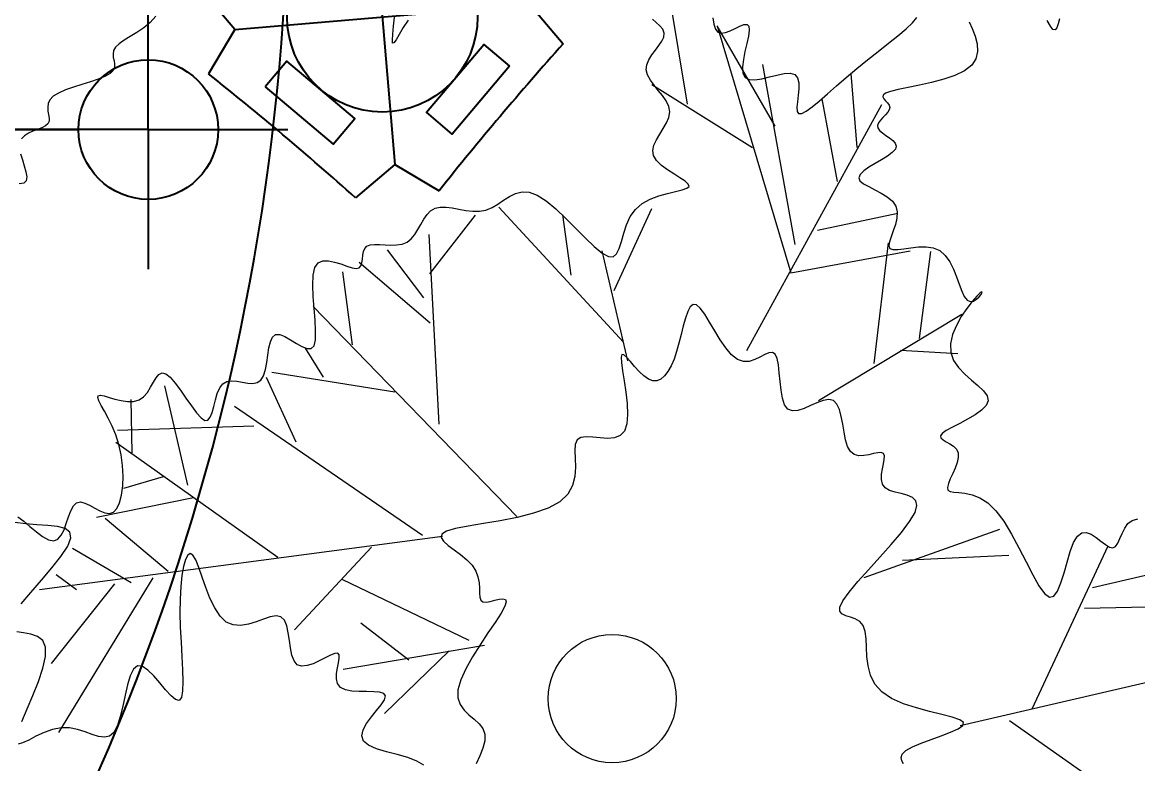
# Model space of a CAD drawing. Extents: x 2080 to 102399, y 2071 to 93424.
# Drawn here: x 88221.5 to 88413.2, y 81072.5 to 81199.9 of the extents above; entities that cross this region are included whole.
import ezdxf

# ---------------------------------------------------------------- set-up
doc = ezdxf.new("R2010")
doc.units = 0
doc.header["$LTSCALE"] = 20
doc.header["$MEASUREMENT"] = 0
doc.header["$PDMODE"] = 34
doc.header["$PDSIZE"] = 5
doc.layers.add('casuanut tree', color=100, linetype='Continuous', lineweight=5)
for name, color, linetype in [('DIMLINE', 254, 'Continuous'), ('ELEC', 11, 'Continuous'), ('road', 2, 'Continuous')]:
    doc.layers.add(name, color=color, linetype=linetype)
doc.styles.add('STYLE1', font='romans.shx')
doc.dimstyles.get("Standard").update_dxf_attribs({"dimtxt": 24, "dimasz": 12, "dimexe": 0.18, "dimexo": 0.0625, "dimgap": 0, "dimtad": 1, "dimzin": 1, "dimdsep": 46, "dimlunit": 4, "dimtxsty": 'STYLE1', "dimblk": 'BLK', "dimcen": 0, "dimse1": 1, "dimse2": 1, "dimclrt": 3, "dimazin": 0, "dimtfac": 1, "dimtix": 1, "dimtmove": 2, "dimatfit": 3, "dimldrblk": 'BLK', "dimfxl": 1, "dimtolj": 1, "dimtzin": 0, "dimarcsym": 0})

# ---------------------------------------------------------------- blocks, each defined once
blk = doc.blocks.new('tr')
at = {"layer": 'casuanut tree'}
for p, q in [((0.2261, 0.6155), (0.2339, 0.7411)), ((0.3143, 0.5704), (0.2771, 0.692)), ((0.2771, 0.692), (0.2947, 0.4095)), ((0.2849, 0.5527), (0.1928, 0.6449)), ((0.3065, 0.4389), (0.3163, 0.6391)), ((0.3967, 0.5272), (0.4084, 0.6077)), ((0.3673, 0.4958), (0.3712, 0.588)), ((0.2285, 0.3375), (0.4338, 0.5671)), ((0.0987, 0.3768), (-0.0009, 0.552)), ((-0.1186, 0.3345), (-0.0824, 0.54)), ((-0.0915, 0.4977), (-0.0281, 0.549)), ((-0.1033, 0.4448), (-0.1641, 0.5272)), ((-0.1035, 0.4735), (-0.1307, 0.5339)), ((0.0595, 0.4614), (0.0655, 0.5279)), ((-0.1915, 0.4409), (-0.1837, 0.5213)), ((0.1017, 0.4342), (0.1621, 0.5128)), ((-0.0583, 0.2167), (-0.2243, 0.4916)), ((0.0987, 0.3557), (0.0987, 0.4795)), ((-0.4024, 0.3315), (-0.4024, 0.4433)), ((-0.2307, 0.4134), (-0.2425, 0.4487)), ((0.3339, 0.4487), (0.4241, 0.4468)), ((-0.4537, 0.3798), (-0.4417, 0.4372)), ((-0.1579, 0.3798), (-0.2847, 0.4312)), ((-0.2758, 0.3506), (-0.2915, 0.4272)), ((0.3614, 0.2918), (0.4065, 0.4173)), ((-0.317, 0.3781), (-0.4641, 0.4075)), ((-0.1639, 0.2197), (-0.333, 0.404)), ((0.2947, 0.4095), (0.428, 0.4036)), ((-0.3239, 0.2318), (-0.4688, 0.3949)), ((0.4163, 0.3075), (0.4496, 0.3977)), ((-0.4266, 0.3466), (-0.4719, 0.3436)), ((-0.3994, 0.3164), (-0.5081, 0.3194)), ((0.2928, 0.2663), (0.4673, 0.3232)), ((-0.4447, 0.2439), (-0.499, 0.3164)), ((0.3928, 0.2996), (0.4535, 0.282)), ((-0.487, 0.2409), (-0.5413, 0.2922)), ((-0.5473, 0.2469), (-0.5654, 0.2681)), ((-0.1428, 0.2137), (-0.5866, 0.256)), ((-0.4628, 0.2409), (-0.6017, 0.0989)), ((-0.5051, 0.2439), (-0.5926, 0.1744)), ((-0.2213, 0.2197), (-0.3239, 0.1502)), ((-0.1398, 0.0959), (-0.2605, 0.1925)), ((-0.2092, 0.0898), (-0.2515, 0.1412)), ((-0.1247, 0.0868), (-0.2817, 0.0959)), ((-0.1639, 0.0898), (-0.2485, 0.0385)), ((0.298, 0.0656), (0.455, 0.0838)), ((0.3433, 0.0747), (0.458, 0.0536)), ((0.445, -0.1163), (0.5666, 0.0392)), ((0.5395, -0.0014), (0.6476, -0.0014)), ((0.526, -0.0217), (0.6544, -0.0487)), ((0.3639, -0.1163), (0.7017, -0.1163)), ((0.4179, -0.1231), (0.5328, -0.2516))]:
    blk.add_line(p, q, dxfattribs=at)
for points in [[(-0.4991, 0.7272), (-0.4988, 0.7202), (-0.4982, 0.7132), (-0.4979, 0.7066), (-0.4983, 0.7011), (-0.4999, 0.697), (-0.5031, 0.695), (-0.5083, 0.6953)], [(-0.5917, 0.3396), (-0.5867, 0.3334), (-0.5814, 0.3262), (-0.5758, 0.3189), (-0.5702, 0.3124), (-0.5646, 0.3075), (-0.5594, 0.3051), (-0.5545, 0.3058), (-0.55, 0.3091), (-0.5457, 0.3143), (-0.5417, 0.3205), (-0.5377, 0.3269), (-0.5337, 0.3328), (-0.5297, 0.3375), (-0.5256, 0.34), (-0.5213, 0.34), (-0.5168, 0.3378), (-0.5122, 0.3343), (-0.5075, 0.33), (-0.5027, 0.3258), (-0.4979, 0.3224), (-0.4932, 0.3205), (-0.4885, 0.3209), (-0.4839, 0.324), (-0.4796, 0.3296), (-0.4756, 0.3373), (-0.4721, 0.3467), (-0.4693, 0.3572), (-0.4672, 0.3686), (-0.4661, 0.3803), (-0.4659, 0.3919), (-0.4669, 0.403), (-0.4686, 0.4134), (-0.4708, 0.4228), (-0.4731, 0.4312), (-0.4751, 0.4382), (-0.4765, 0.4437), (-0.477, 0.4475), (-0.4761, 0.4493), (-0.4736, 0.4492), (-0.4697, 0.4475), (-0.4647, 0.4448), (-0.4589, 0.4416), (-0.4526, 0.4384), (-0.446, 0.4359), (-0.4395, 0.4344), (-0.4333, 0.4347), (-0.4277, 0.4369), (-0.4226, 0.4407), (-0.418, 0.4453), (-0.4137, 0.45), (-0.4097, 0.4542), (-0.4059, 0.457), (-0.4021, 0.4579), (-0.3984, 0.4561), (-0.3945, 0.4512), (-0.3906, 0.4438), (-0.3867, 0.4347), (-0.3828, 0.425), (-0.3789, 0.4154), (-0.3751, 0.4068), (-0.3715, 0.4002), (-0.368, 0.3964), (-0.3647, 0.396), (-0.3615, 0.3985), (-0.3584, 0.4032), (-0.3552, 0.4092), (-0.3518, 0.4158), (-0.3482, 0.4222), (-0.3442, 0.4276), (-0.3398, 0.4313), (-0.3349, 0.4327), (-0.3297, 0.4322), (-0.3242, 0.4304), (-0.3186, 0.4281), (-0.313, 0.4258), (-0.3077, 0.4242), (-0.3027, 0.4239), (-0.2982, 0.4257), (-0.2942, 0.4298), (-0.2908, 0.4359), (-0.2876, 0.4431), (-0.2847, 0.4507), (-0.2817, 0.4581), (-0.2785, 0.4643), (-0.2751, 0.4688), (-0.2712, 0.4707), (-0.2666, 0.4697), (-0.2617, 0.4663), (-0.2565, 0.4615), (-0.2512, 0.4562), (-0.246, 0.4515), (-0.2411, 0.4481), (-0.2366, 0.4471), (-0.2329, 0.4493), (-0.2299, 0.4555), (-0.2275, 0.4649), (-0.2255, 0.4765), (-0.2236, 0.4893), (-0.2216, 0.5024), (-0.2193, 0.5146), (-0.2163, 0.5251), (-0.2126, 0.5327), (-0.2079, 0.5369), (-0.2024, 0.5379), (-0.1964, 0.5367), (-0.1902, 0.5338), (-0.1841, 0.5302), (-0.1782, 0.5264), (-0.173, 0.5232), (-0.1687, 0.5215), (-0.1654, 0.5216), (-0.163, 0.5234), (-0.1613, 0.5263), (-0.1598, 0.53), (-0.1584, 0.534), (-0.1568, 0.5378), (-0.1547, 0.5409), (-0.1518, 0.5429), (-0.1479, 0.5434), (-0.1432, 0.5428), (-0.1378, 0.5414), (-0.132, 0.5396), (-0.1258, 0.5379), (-0.1197, 0.5367), (-0.1136, 0.5363), (-0.1079, 0.5372), (-0.1026, 0.5397), (-0.0978, 0.5434), (-0.0932, 0.5479), (-0.0887, 0.5527), (-0.0843, 0.5575), (-0.0797, 0.5616), (-0.0749, 0.5648), (-0.0696, 0.5665), (-0.0639, 0.5665), (-0.0577, 0.565), (-0.0511, 0.5626), (-0.0443, 0.5596), (-0.0372, 0.5566), (-0.03, 0.554), (-0.0228, 0.5523), (-0.0156, 0.5519), (-0.0084, 0.5531), (-0.0013, 0.5554), (0.0057, 0.5582), (0.0129, 0.5608), (0.0201, 0.5624), (0.0275, 0.5625), (0.0351, 0.5603), (0.043, 0.5553), (0.0511, 0.5469), (0.0595, 0.5359), (0.0678, 0.5233), (0.0759, 0.5102), (0.0838, 0.4975), (0.0911, 0.4862), (0.0979, 0.4773), (0.1038, 0.4719), (0.1089, 0.4706), (0.1133, 0.4729), (0.1174, 0.478), (0.1215, 0.485), (0.126, 0.4931), (0.131, 0.5015), (0.137, 0.5094), (0.1443, 0.5158), (0.153, 0.5203), (0.1627, 0.523), (0.1728, 0.5243), (0.1826, 0.5248), (0.1916, 0.5249), (0.1991, 0.525), (0.2046, 0.5256), (0.2074, 0.5271), (0.2071, 0.5298), (0.2044, 0.5338), (0.1998, 0.5386), (0.1943, 0.5441), (0.1885, 0.5501), (0.1832, 0.5564), (0.1791, 0.5627), (0.177, 0.5688), (0.1774, 0.5745), (0.18, 0.5799), (0.184, 0.5851), (0.1889, 0.5902), (0.1941, 0.5953), (0.199, 0.6005), (0.2029, 0.6059), (0.2051, 0.6116), (0.2054, 0.6177), (0.204, 0.6241), (0.2014, 0.6307), (0.1982, 0.6374), (0.195, 0.644), (0.1923, 0.6504), (0.1906, 0.6566), (0.1905, 0.6623), (0.1923, 0.6676), (0.1957, 0.6724), (0.2001, 0.6768), (0.205, 0.681), (0.2098, 0.6851), (0.2141, 0.6891), (0.2172, 0.6931), (0.2186, 0.6972), (0.2181, 0.7016), (0.2159, 0.706), (0.2128, 0.7106), (0.2095, 0.7151)], [(0.2745, 0.7014), (0.2741, 0.6945), (0.2744, 0.6888), (0.2761, 0.6848), (0.2795, 0.6829), (0.2842, 0.6826), (0.2898, 0.6834), (0.2956, 0.6847), (0.3012, 0.686), (0.306, 0.6866), (0.3094, 0.686), (0.311, 0.6837), (0.3103, 0.6793), (0.3079, 0.673), (0.3043, 0.6656), (0.3004, 0.6575), (0.2968, 0.6493), (0.294, 0.6416), (0.2929, 0.6348), (0.2941, 0.6296), (0.298, 0.6264), (0.3041, 0.6247), (0.3118, 0.6242), (0.3203, 0.6243), (0.3288, 0.6245), (0.3368, 0.6242), (0.3435, 0.6231), (0.3481, 0.6206), (0.3502, 0.6164), (0.3503, 0.6108), (0.3488, 0.6043), (0.3466, 0.5975), (0.3442, 0.5909), (0.3423, 0.5851), (0.3415, 0.5806), (0.3425, 0.5778), (0.3458, 0.5772), (0.3512, 0.5786), (0.3586, 0.5818), (0.3677, 0.5862), (0.3782, 0.5918), (0.3898, 0.5981), (0.4024, 0.6048), (0.4157, 0.6116), (0.4293, 0.6182), (0.4429, 0.6246), (0.4559, 0.6308), (0.4679, 0.6365), (0.4783, 0.6419), (0.4868, 0.6469), (0.4927, 0.6515)], [(-0.0519, 0.7743), (-0.0589, 0.7675), (-0.0649, 0.7613), (-0.0696, 0.7564), (-0.0727, 0.7536), (-0.0741, 0.7536), (-0.0736, 0.7569), (-0.0717, 0.7631), (-0.0688, 0.7714), (-0.0657, 0.781)], [(-0.3205, 0.8407), (-0.3281, 0.8356), (-0.3364, 0.8315), (-0.3448, 0.8282), (-0.3529, 0.8255), (-0.3603, 0.823), (-0.3666, 0.8205), (-0.3714, 0.8178), (-0.3742, 0.8146), (-0.3757, 0.811), (-0.3762, 0.8073), (-0.3763, 0.8034), (-0.3766, 0.7997), (-0.3775, 0.7963), (-0.3797, 0.7932), (-0.3837, 0.7908), (-0.3899, 0.789), (-0.3978, 0.7878), (-0.4068, 0.7869), (-0.4165, 0.7861), (-0.4263, 0.7853), (-0.4355, 0.7843), (-0.4437, 0.7828), (-0.4502, 0.7806), (-0.4546, 0.7777), (-0.4573, 0.7742), (-0.4587, 0.7702), (-0.4593, 0.7661), (-0.4595, 0.7621), (-0.4598, 0.7583), (-0.4607, 0.755), (-0.4626, 0.7525), (-0.4658, 0.7508), (-0.4701, 0.7497), (-0.4751, 0.749), (-0.4804, 0.7482), (-0.4857, 0.7472), (-0.4906, 0.7455), (-0.4946, 0.7428)], [(0.645, 0.6148), (0.6422, 0.6098), (0.6397, 0.6059), (0.6374, 0.604), (0.6352, 0.6048), (0.6332, 0.609), (0.6311, 0.616)], [(0.5476, 0.6339), (0.5492, 0.6258), (0.5504, 0.6171), (0.5505, 0.6084), (0.5491, 0.6001), (0.5456, 0.5927), (0.5395, 0.5868), (0.5305, 0.5826), (0.5191, 0.58), (0.5061, 0.5787), (0.4924, 0.5782), (0.4787, 0.5783), (0.4659, 0.5787), (0.4548, 0.579), (0.4461, 0.5789), (0.4404, 0.5781), (0.4375, 0.5768), (0.4365, 0.5749), (0.4371, 0.5726), (0.4385, 0.57), (0.4401, 0.5674), (0.4413, 0.5646), (0.4416, 0.562), (0.4404, 0.5596), (0.4381, 0.5573), (0.4351, 0.5551), (0.4317, 0.5529), (0.4285, 0.5506), (0.4257, 0.5482), (0.424, 0.5457), (0.4236, 0.5429), (0.4248, 0.5398), (0.4273, 0.5364), (0.4304, 0.5329), (0.4337, 0.5293), (0.4366, 0.5258), (0.4384, 0.5223), (0.4388, 0.5189), (0.4371, 0.5158), (0.4329, 0.513), (0.4269, 0.5104), (0.4196, 0.508), (0.4119, 0.5055), (0.4044, 0.5031), (0.398, 0.5004), (0.3932, 0.4976), (0.3909, 0.4944), (0.3915, 0.4908), (0.3946, 0.4868), (0.3994, 0.4824), (0.4051, 0.4776), (0.4112, 0.4725), (0.4167, 0.467), (0.4211, 0.4611), (0.4236, 0.455), (0.4236, 0.4485), (0.4217, 0.4419), (0.4185, 0.4354), (0.4147, 0.4292), (0.4109, 0.4234), (0.4079, 0.4184), (0.4062, 0.4142), (0.4067, 0.411), (0.4096, 0.4091), (0.4148, 0.4079), (0.4215, 0.4073), (0.4293, 0.4067), (0.4376, 0.4057), (0.4458, 0.4039), (0.4533, 0.4009), (0.4596, 0.3964), (0.4642, 0.39), (0.4675, 0.3821), (0.4696, 0.3734), (0.471, 0.3644), (0.472, 0.3556), (0.4731, 0.3477), (0.4744, 0.3412), (0.4765, 0.3367), (0.4795, 0.3344), (0.4831, 0.3342), (0.4868, 0.3353), (0.4903, 0.3372), (0.493, 0.3393), (0.4945, 0.3411), (0.4944, 0.3419), (0.4922, 0.3412), (0.4877, 0.3385), (0.4814, 0.3339), (0.474, 0.3279), (0.4662, 0.3206), (0.4588, 0.3123), (0.4525, 0.3034), (0.448, 0.2942), (0.4461, 0.2848), (0.4472, 0.2756), (0.4506, 0.2668), (0.4557, 0.2582), (0.4614, 0.2502), (0.467, 0.2426), (0.4716, 0.2357), (0.4743, 0.2294), (0.4742, 0.224), (0.4709, 0.2193), (0.4648, 0.2154), (0.4568, 0.212), (0.4476, 0.2092), (0.4382, 0.2067), (0.4294, 0.2045), (0.422, 0.2024), (0.4168, 0.2003), (0.4144, 0.1981), (0.4145, 0.1958), (0.4163, 0.1933), (0.4192, 0.1904), (0.4226, 0.1873), (0.4258, 0.1838), (0.4282, 0.1799), (0.4292, 0.1755), (0.4282, 0.1706), (0.4257, 0.1654), (0.4222, 0.1601), (0.4182, 0.1548), (0.4144, 0.1498), (0.4111, 0.1452), (0.4092, 0.1414), (0.4089, 0.1383), (0.4109, 0.1362), (0.4147, 0.1346), (0.4201, 0.133), (0.4265, 0.1307), (0.4337, 0.1273), (0.4411, 0.1222), (0.4484, 0.1148), (0.4551, 0.1045), (0.461, 0.0912), (0.4661, 0.0756), (0.4706, 0.0589), (0.4748, 0.0423), (0.4787, 0.0268), (0.4826, 0.0136), (0.4867, 0.0038), (0.4911, -0.0014), (0.496, -0.0013), (0.5013, 0.0033), (0.507, 0.0112), (0.5128, 0.0211), (0.5187, 0.0319), (0.5247, 0.0423), (0.5305, 0.0512), (0.5362, 0.0572), (0.5415, 0.0596), (0.5465, 0.0588), (0.5513, 0.0557), (0.5557, 0.0511), (0.5599, 0.046), (0.5639, 0.0412), (0.5676, 0.0375), (0.5711, 0.0358), (0.5744, 0.0367), (0.5776, 0.0397), (0.581, 0.044), (0.5846, 0.049), (0.5886, 0.0539), (0.5932, 0.058), (0.5986, 0.0604), (0.6048, 0.0606)], [(-0.2194, -0.0264), (-0.2257, -0.0202), (-0.2346, -0.0142), (-0.245, -0.0084), (-0.2557, -0.0028), (-0.2656, 0.0029), (-0.2734, 0.0086), (-0.2779, 0.0144), (-0.2784, 0.0204), (-0.2755, 0.0265), (-0.2701, 0.0325), (-0.2634, 0.0383), (-0.2563, 0.0438), (-0.2499, 0.0489), (-0.2451, 0.0534), (-0.243, 0.0572), (-0.2443, 0.0602), (-0.2485, 0.0626), (-0.2547, 0.0646), (-0.2623, 0.0665), (-0.2703, 0.0685), (-0.278, 0.0708), (-0.2845, 0.0737), (-0.2892, 0.0775), (-0.2913, 0.0822), (-0.2913, 0.0876), (-0.2899, 0.0933), (-0.2876, 0.099), (-0.2852, 0.1044), (-0.2833, 0.109), (-0.2825, 0.1126), (-0.2835, 0.1147), (-0.2868, 0.1151), (-0.2919, 0.1143), (-0.2982, 0.1128), (-0.3054, 0.111), (-0.3126, 0.1096), (-0.3195, 0.109), (-0.3254, 0.1097), (-0.3297, 0.1124), (-0.3321, 0.1173), (-0.333, 0.124), (-0.3328, 0.132), (-0.3321, 0.1404), (-0.3315, 0.1489), (-0.3314, 0.1566), (-0.3325, 0.1631), (-0.3353, 0.1676), (-0.3402, 0.1699), (-0.3467, 0.1703), (-0.3545, 0.1696), (-0.3631, 0.1686), (-0.3719, 0.168), (-0.3805, 0.1684), (-0.3883, 0.1707), (-0.395, 0.1755), (-0.4001, 0.1833), (-0.4039, 0.1936), (-0.4065, 0.2053), (-0.4084, 0.2176), (-0.4098, 0.2297), (-0.411, 0.2406), (-0.4124, 0.2495), (-0.4141, 0.2555), (-0.4166, 0.2579), (-0.4197, 0.2568), (-0.4232, 0.2526), (-0.427, 0.2457), (-0.4309, 0.2363), (-0.4349, 0.2248), (-0.4387, 0.2116), (-0.4423, 0.1969), (-0.4455, 0.1813), (-0.4483, 0.1654), (-0.451, 0.1498), (-0.4536, 0.1354), (-0.4561, 0.1228), (-0.4588, 0.1128), (-0.4616, 0.1061), (-0.4648, 0.1034), (-0.4684, 0.1052), (-0.4723, 0.1105), (-0.4766, 0.1182), (-0.4811, 0.1271), (-0.4859, 0.1359), (-0.4908, 0.1436), (-0.4958, 0.149), (-0.5008, 0.1507), (-0.5059, 0.1481), (-0.511, 0.1418), (-0.5161, 0.1328), (-0.5213, 0.1223), (-0.5265, 0.1112), (-0.5317, 0.1007), (-0.5371, 0.0917), (-0.5425, 0.0854), (-0.5481, 0.0824), (-0.5538, 0.0825), (-0.5599, 0.0847), (-0.5663, 0.0885), (-0.5732, 0.0929), (-0.5807, 0.0974), (-0.5888, 0.1011), (-0.5977, 0.1034), (-0.6073, 0.1037), (-0.6172, 0.1024), (-0.6267, 0.1004), (-0.6354, 0.0982), (-0.6426, 0.0966), (-0.6477, 0.0963)], [(-0.6382, 0.1199), (-0.6293, 0.1318), (-0.6198, 0.1449), (-0.6105, 0.1584), (-0.6024, 0.1715), (-0.5967, 0.1835), (-0.5943, 0.1935), (-0.5958, 0.2012), (-0.6005, 0.2068), (-0.6071, 0.2109), (-0.6144, 0.2141), (-0.6213, 0.217)], [(-0.6098, 0.2457), (-0.5967, 0.2555), (-0.5823, 0.2659), (-0.5682, 0.2765), (-0.5555, 0.2866), (-0.5458, 0.296), (-0.5403, 0.304), (-0.5399, 0.3103), (-0.5441, 0.3153), (-0.5518, 0.3193), (-0.5619, 0.3228), (-0.5734, 0.3262), (-0.5852, 0.33), (-0.5963, 0.3344)], [(0.2939, -0.1435), (0.2929, -0.1397), (0.293, -0.136), (0.295, -0.1327), (0.2997, -0.1299), (0.3076, -0.1276), (0.3179, -0.1258), (0.3295, -0.1243), (0.3412, -0.1228), (0.3521, -0.1213), (0.361, -0.1194), (0.3668, -0.1171), (0.3684, -0.1141), (0.3651, -0.1103), (0.3576, -0.1056), (0.3472, -0.1002), (0.3348, -0.0939), (0.3216, -0.0869), (0.3087, -0.0791), (0.2973, -0.0705), (0.2884, -0.0611), (0.283, -0.0511), (0.2805, -0.0406), (0.2802, -0.03), (0.2813, -0.0196), (0.2831, -0.0096), (0.2848, -0.0004), (0.2857, 0.0077), (0.2851, 0.0144), (0.2824, 0.0195), (0.2782, 0.0234), (0.2734, 0.0265), (0.2687, 0.0293), (0.2652, 0.0322), (0.2635, 0.0356), (0.2646, 0.04), (0.2693, 0.0459), (0.2781, 0.0536), (0.2902, 0.0627), (0.3044, 0.0727), (0.3197, 0.0834), (0.3349, 0.0941), (0.3488, 0.1046), (0.3603, 0.1142), (0.3684, 0.1226), (0.3721, 0.1294), (0.3721, 0.1348), (0.3692, 0.1392), (0.3643, 0.1428), (0.3583, 0.1461), (0.3521, 0.1492), (0.3465, 0.1525), (0.3425, 0.1564), (0.3407, 0.161), (0.3407, 0.1661), (0.3421, 0.1716), (0.3442, 0.1771), (0.3465, 0.1823), (0.3485, 0.1869), (0.3496, 0.1908), (0.3493, 0.1935), (0.3471, 0.195), (0.3433, 0.1956), (0.3385, 0.1957), (0.3331, 0.1957), (0.3275, 0.196), (0.3222, 0.1972), (0.3176, 0.1996), (0.3143, 0.2037), (0.3126, 0.2097), (0.312, 0.2173), (0.3123, 0.2258), (0.3128, 0.2347), (0.3132, 0.2433), (0.3129, 0.2512), (0.3116, 0.2577), (0.3087, 0.2623), (0.304, 0.2645), (0.2978, 0.2649), (0.2906, 0.264), (0.283, 0.2626), (0.2754, 0.2612), (0.2683, 0.2607), (0.2624, 0.2616), (0.258, 0.2645), (0.2556, 0.27), (0.2549, 0.2775), (0.2553, 0.2864), (0.2564, 0.2959), (0.2577, 0.3054), (0.2587, 0.3141), (0.259, 0.3214), (0.258, 0.3265), (0.2556, 0.329), (0.2517, 0.3294), (0.2467, 0.3285), (0.241, 0.3269), (0.2348, 0.3256), (0.2284, 0.3251), (0.2222, 0.3263), (0.2164, 0.3299), (0.2112, 0.3364), (0.2067, 0.3452), (0.2027, 0.3555), (0.1991, 0.3664), (0.1957, 0.377), (0.1925, 0.3865), (0.1893, 0.394), (0.186, 0.3986), (0.1825, 0.3998), (0.1788, 0.3979), (0.175, 0.3935), (0.1709, 0.3871), (0.1667, 0.3793), (0.1624, 0.3707), (0.1579, 0.362), (0.1533, 0.3536), (0.1486, 0.346), (0.1439, 0.3396), (0.1391, 0.3343), (0.1343, 0.3305), (0.1296, 0.328), (0.125, 0.3272), (0.1205, 0.3282), (0.1162, 0.331), (0.1121, 0.3357), (0.1082, 0.3416), (0.1046, 0.3481), (0.1014, 0.3543), (0.0985, 0.3594), (0.0961, 0.3629), (0.0941, 0.3638), (0.0925, 0.3614), (0.0915, 0.3554), (0.0907, 0.3462), (0.09, 0.335), (0.089, 0.3227), (0.0876, 0.3102), (0.0854, 0.2985), (0.0823, 0.2886), (0.0779, 0.2814), (0.0722, 0.2777), (0.0654, 0.2767), (0.0579, 0.2778), (0.0502, 0.28), (0.0426, 0.2826), (0.0356, 0.2846), (0.0296, 0.2853), (0.025, 0.2837), (0.022, 0.2793), (0.02, 0.2726), (0.0184, 0.2642), (0.0165, 0.2548), (0.0136, 0.2452), (0.0088, 0.236), (0.0016, 0.2279), (-0.0088, 0.2217), (-0.0228, 0.2178), (-0.0396, 0.216), (-0.0581, 0.2156), (-0.0772, 0.2162), (-0.0958, 0.2173), (-0.1127, 0.2184), (-0.1268, 0.2189), (-0.1372, 0.2183), (-0.1429, 0.2163), (-0.1445, 0.2129), (-0.1429, 0.2084), (-0.139, 0.2028), (-0.1337, 0.1966), (-0.1278, 0.1898), (-0.1223, 0.1827), (-0.118, 0.1755), (-0.1156, 0.1684), (-0.1148, 0.1616), (-0.1151, 0.1551), (-0.116, 0.1492), (-0.1171, 0.1439), (-0.1177, 0.1395), (-0.1174, 0.1361), (-0.1158, 0.1338), (-0.1124, 0.1327), (-0.1078, 0.1324), (-0.1027, 0.1325), (-0.0978, 0.1326), (-0.0936, 0.1321), (-0.0911, 0.1308), (-0.0907, 0.1281), (-0.0932, 0.1237), (-0.0991, 0.1171), (-0.1077, 0.1088), (-0.118, 0.0992), (-0.1291, 0.0886), (-0.1403, 0.0776), (-0.1504, 0.0665), (-0.1587, 0.0558), (-0.1642, 0.0459), (-0.1663, 0.0372), (-0.1655, 0.0296), (-0.1626, 0.0227), (-0.1586, 0.0163), (-0.154, 0.0103), (-0.1499, 0.0044), (-0.147, -0.0017), (-0.1462, -0.0082), (-0.1479, -0.0152), (-0.1518, -0.0226), (-0.1571, -0.0302), (-0.1631, -0.0377)]]:
    blk.add_lwpolyline(points, dxfattribs=at)
at = {"layer": 'casuanut tree', "linetype": 'Continuous'}
blk.add_circle((-0.0014, -0.0017), 0.0703, dxfattribs=at)
blk = doc.blocks.new('BLK')
for q in [(0, 2), (-2, 0), (0, -2), (2, 0)]:
    blk.add_line((0, 0), q)
blk.add_circle((0, 0), 1)
blk = doc.blocks.new('*D435')
at = {"layer": 'Defpoints', "color": 0, "ltscale": 0.5, "transparency": 16777216}
for p in [(87523.17, 81225.94), (88243.17, 81225.94), (88243.17, 81181.47)]:
    blk.add_point(p, dxfattribs=at)
at = {"layer": 'DIMLINE', "color": 0, "lineweight": -2, "ltscale": 0.5, "transparency": 16777216}
blk.add_line((87535.17, 81181.47), (88231.17, 81181.47), dxfattribs=at)
at = {"layer": 'DIMLINE', "color": 0, "lineweight": -2, "ltscale": 0.5, "transparency": 16777216, "xscale": 12, "yscale": 12, "zscale": 12, "rotation": 180}
blk.add_blockref('BLK', (87523.17, 81181.47), dxfattribs=at)
at = {"layer": 'DIMLINE', "color": 0, "lineweight": -2, "ltscale": 0.5, "transparency": 16777216, "xscale": 12, "yscale": 12, "zscale": 12}
blk.add_blockref('BLK', (88243.17, 81181.47), dxfattribs=at)
at = {"layer": 'DIMLINE', "color": 3, "ltscale": 0.5, "transparency": 16777216, "insert": (87883.17, 81195.76), "char_height": 24, "attachment_point": 5, "style": 'STYLE1'}
blk.add_mtext('\\A1;60\'-0"', dxfattribs=at)
blk = doc.blocks.new('A$C2E3D03D7')
at = {"layer": 'ELEC', "linetype": 'Continuous', "ltscale": 0.5}
for p, q in [((30.59, 56.02), (23.38, 61.18)), ((30.59, 56.02), (37.8, 61.18)), ((30.59, 56.02), (30.59, 5.16)), ((5.16, 30.59), (0, 37.8)), ((56.02, 30.59), (61.18, 37.8)), ((5.16, 30.59), (0, 23.38)), ((5.16, 30.59), (56.02, 30.59)), ((56.02, 30.59), (61.18, 23.38)), ((30.59, 5.16), (23.38, 0)), ((30.59, 5.16), (37.8, 0))]:
    blk.add_line(p, q, dxfattribs=at)
for points in [[(9.52, 40.86), (20.31, 51.66), (24.42, 47.56), (13.62, 36.76)], [(51.66, 40.86), (40.86, 51.66), (36.76, 47.56), (47.56, 36.76)], [(9.52, 20.31), (20.31, 9.52), (24.42, 13.62), (13.62, 24.42)], [(51.66, 20.31), (40.86, 9.52), (36.76, 13.62), (47.56, 24.42)]]:
    blk.add_lwpolyline(points, close=True, dxfattribs=at)
blk.add_circle((30.59, 30.59), 16.36, dxfattribs=at)
for centre, start, end in [((-373.61, 434.78), 313.2624, 316.7376), ((434.78, 434.78), 223.2624, 226.7376), ((-373.61, -373.61), 43.2624, 46.7376), ((434.78, -373.61), 133.2624, 136.7376)]:
    blk.add_arc(centre, 545.14, start, end, dxfattribs=at)

msp = doc.modelspace()

# ---------------------------------------------------------------- linework, layer by layer
at = {"layer": 'road', "ltscale": 0.5}
msp.add_arc((87883.174, 81225.943), 384, 322.10351, 203.72761, dxfattribs=at)

# ---------------------------------------------------------------- block references
at = {"layer": 'casuanut tree', "linetype": 'Continuous', "xscale": 156.6043140091427, "yscale": 156.6043140091427, "zscale": 156.6043140091427, "rotation": 13.0160703837979}
msp.add_blockref('tr', (88323.039, 81083.97), dxfattribs=at)
at = {"layer": 'ELEC', "linetype": 'Continuous', "ltscale": 0.5, "rotation": 4.838476962189209}
msp.add_blockref('A$C2E3D03D7', (88255.489, 81167.77), dxfattribs=at)

# ---------------------------------------------------------------- dimensions: what is measured, and where the dimension line sits
at = {"layer": 'DIMLINE', "ltscale": 0.5}
dim = msp.add_linear_dim(base=(88243.174, 81181.472), p1=(87523.174, 81225.943), p2=(88243.174, 81225.943), dimstyle='Standard', override={"dimfxl": 0.18, "dimarcsym": 1}, dxfattribs=at)
dim.commit()
dim.dimension.update_dxf_attribs({"geometry": '*D435', "text_midpoint": (87883.174, 81195.758)})

doc.saveas('drawing.dxf')
